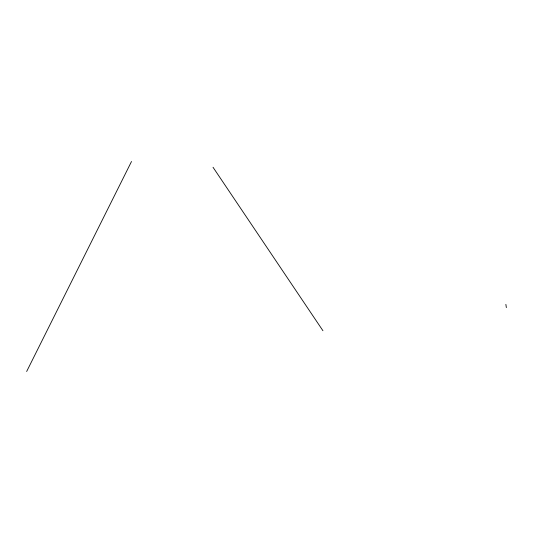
<?xml version="1.0" encoding="UTF-8"?>
<svg xmlns="http://www.w3.org/2000/svg" width="533" height="533" viewBox="0 0 533 533"><rect width="100%" height="100%" fill="white"/><g stroke="black" fill="none" stroke-linecap="round" stroke-linejoin="round"><path stroke-width="0.8" d="M26.65 371.501L131.511 161.499M213.027 167.269L322.951 330.74M505.877 304.383L506.35 307.621"/></g></svg>
